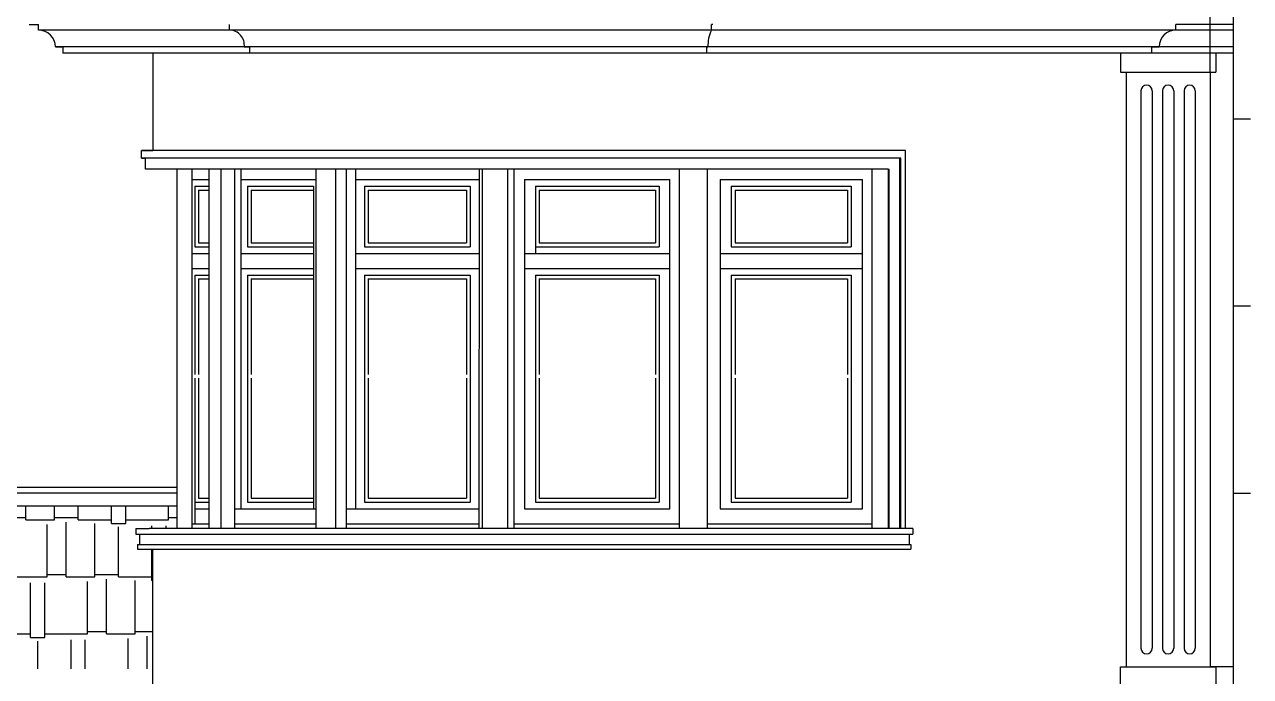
# Model space of a CAD drawing. Extents: x -133165 to 20117, y 15722 to 63536.
# Drawn here: x -86342 to -79792, y 51893 to 55378 of the extents above; entities that cross this region are included whole.
import ezdxf

# ---------------------------------------------------------------- set-up
doc = ezdxf.new("R2010")
doc.units = 0
doc.layers.get('0').update_dxf_attribs({"linetype": 'CONTINUOUS'})
doc.layers.add('DOORS', color=32, linetype='CONTINUOUS')
doc.layers.add('FRIZ', color=173, linetype='CONTINUOUS')

# ---------------------------------------------------------------- blocks, each defined once
blk = doc.blocks.new('*X247')
at = {"linetype": 'CONTINUOUS', "ltscale": 10}
for p, q in [((-87300.6, 52730.4), (-87300.6, 52804.6)), ((-87199, 52730.4), (-87199, 52804.6)), ((-87046.6, 52730.4), (-87046.6, 52804.6)), ((-86919.6, 52730.4), (-86919.6, 52804.6)), ((-86741.8, 52711.3), (-86741.8, 52804.6)), ((-86665.6, 52711.3), (-86665.6, 52804.6)), ((-86437, 52730.4), (-86437, 52804.6)), ((-86335.4, 52730.4), (-86335.4, 52804.6)), ((-86183, 52730.4), (-86183, 52804.6)), ((-86056, 52730.4), (-86056, 52804.6)), ((-85878.2, 52711.3), (-85878.2, 52804.6)), ((-85802, 52711.3), (-85802, 52804.6)), ((-85573.4, 52730.4), (-85573.4, 52804.6)), ((-87300.6, 52743.1), (-87199, 52743.1)), ((-87046.6, 52743.1), (-86919.6, 52743.1)), ((-86437, 52743.1), (-86335.4, 52743.1)), ((-86183, 52743.1), (-86056, 52743.1)), ((-85573.4, 52743.1), (-85527.9, 52743.1)), ((-87567.3, 52425.6), (-87567.3, 52673.7)), ((-87469, 52730.4), (-87300.6, 52730.4)), ((-87389.5, 52406.5), (-87389.5, 52698.7)), ((-87313.3, 52406.5), (-87313.3, 52698.7)), ((-87199, 52730.4), (-87046.6, 52730.4)), ((-87084.7, 52425.6), (-87084.7, 52705)), ((-86983.1, 52425.6), (-86983.1, 52717.7)), ((-86919.6, 52730.4), (-86741.8, 52730.4)), ((-86830.7, 52425.6), (-86830.7, 52711.3)), ((-86741.8, 52711.3), (-86665.6, 52711.3)), ((-86703.7, 52425.6), (-86703.7, 52692.3)), ((-86665.6, 52730.4), (-86437, 52730.4)), ((-86525.9, 52406.5), (-86525.9, 52698.7)), ((-86449.7, 52406.5), (-86449.7, 52698.7)), ((-86335.4, 52730.4), (-86183, 52730.4)), ((-86221.1, 52425.6), (-86221.1, 52705)), ((-86119.5, 52425.6), (-86119.5, 52717.7)), ((-86056, 52730.4), (-85878.2, 52730.4)), ((-85967.1, 52425.6), (-85967.1, 52711.3)), ((-85878.2, 52711.3), (-85802, 52711.3)), ((-85840.1, 52425.6), (-85840.1, 52692.3)), ((-85802, 52730.4), (-85573.4, 52730.4)), ((-85662.3, 52684.6), (-85662.3, 52698.7)), ((-85586.1, 52684.6), (-85586.1, 52698.7)), ((-87694.3, 52425.6), (-87694.3, 52600.4)), ((-85662.3, 52406.5), (-85662.3, 52574.6)), ((-87846.7, 52425.6), (-87846.7, 52512.4)), ((-87997, 52425.6), (-87950.7, 52425.6)), ((-87950.7, 52425.6), (-87948.3, 52425.6)), ((-87948.3, 52425.6), (-87948.3, 52453.7)), ((-87948.3, 52438.3), (-87846.7, 52438.3)), ((-87846.7, 52425.6), (-87694.3, 52425.6)), ((-87694.3, 52438.3), (-87567.3, 52438.3)), ((-87630.8, 52120.8), (-87630.8, 52412.9)), ((-87567.3, 52425.6), (-87389.5, 52425.6)), ((-87478.4, 52120.8), (-87478.4, 52406.5)), ((-87389.5, 52406.5), (-87313.3, 52406.5)), ((-87313.3, 52425.6), (-87084.7, 52425.6)), ((-87084.7, 52438.3), (-86983.1, 52438.3)), ((-86983.1, 52425.6), (-86830.7, 52425.6)), ((-86830.7, 52438.3), (-86703.7, 52438.3)), ((-86767.2, 52120.8), (-86767.2, 52412.9)), ((-86703.7, 52425.6), (-86525.9, 52425.6)), ((-86614.8, 52120.8), (-86614.8, 52406.5)), ((-86525.9, 52406.5), (-86449.7, 52406.5)), ((-86449.7, 52425.6), (-86221.1, 52425.6)), ((-86221.1, 52438.3), (-86119.5, 52438.3)), ((-86119.5, 52425.6), (-85967.1, 52425.6)), ((-85967.1, 52438.3), (-85840.1, 52438.3)), ((-85903.6, 52120.8), (-85903.6, 52412.9)), ((-85840.1, 52425.6), (-85662.3, 52425.6)), ((-85751.2, 52120.8), (-85751.2, 52406.5)), ((-85662.3, 52406.5), (-85657.4, 52406.5)), ((-88037.2, 52101.7), (-88037.2, 52393.8)), ((-87961, 52101.7), (-87961, 52393.8)), ((-87732.4, 52120.8), (-87732.4, 52400.2)), ((-87351.4, 52120.8), (-87351.4, 52387.5)), ((-87173.6, 52101.7), (-87173.6, 52393.8)), ((-87097.4, 52101.7), (-87097.4, 52393.8)), ((-86868.8, 52120.8), (-86868.8, 52400.2)), ((-86487.8, 52120.8), (-86487.8, 52387.5)), ((-86310, 52101.7), (-86310, 52393.8)), ((-86233.8, 52101.7), (-86233.8, 52393.8)), ((-86005.2, 52120.8), (-86005.2, 52400.2)), ((-88215, 52120.8), (-88215, 52299.8)), ((-88342, 52120.8), (-88342, 52226.4)), ((-88502.9, 52133.5), (-88494.4, 52133.5)), ((-88494.4, 52120.8), (-88494.4, 52138.4)), ((-88494.4, 52120.8), (-88342, 52120.8)), ((-88380.1, 51934.6), (-88380.1, 52095.4)), ((-88342, 52133.5), (-88215, 52133.5)), ((-88278.5, 51934.6), (-88278.5, 52108.1)), ((-88215, 52120.8), (-88037.2, 52120.8)), ((-88126.1, 51934.6), (-88126.1, 52101.7)), ((-88037.2, 52101.7), (-87961, 52101.7)), ((-87999.1, 51934.6), (-87999.1, 52082.7)), ((-87961, 52120.8), (-87950.7, 52120.8)), ((-87950.7, 52120.8), (-87732.4, 52120.8)), ((-87821.3, 51934.6), (-87821.3, 52089)), ((-87745.1, 51934.6), (-87745.1, 52089)), ((-87732.4, 52133.5), (-87630.8, 52133.5)), ((-87630.8, 52120.8), (-87478.4, 52120.8)), ((-87516.5, 51934.6), (-87516.5, 52095.4)), ((-87478.4, 52133.5), (-87351.4, 52133.5)), ((-87414.9, 51934.6), (-87414.9, 52108.1)), ((-87351.4, 52120.8), (-87173.6, 52120.8)), ((-87262.5, 51934.6), (-87262.5, 52101.7)), ((-87173.6, 52101.7), (-87097.4, 52101.7)), ((-87135.5, 51934.6), (-87135.5, 52082.7)), ((-87097.4, 52120.8), (-86868.8, 52120.8)), ((-86957.7, 51934.6), (-86957.7, 52089)), ((-86881.5, 51934.6), (-86881.5, 52089)), ((-86868.8, 52133.5), (-86767.2, 52133.5)), ((-86767.2, 52120.8), (-86614.8, 52120.8)), ((-86652.9, 51934.6), (-86652.9, 52095.4)), ((-86614.8, 52133.5), (-86487.8, 52133.5)), ((-86551.3, 51934.6), (-86551.3, 52108.1)), ((-86487.8, 52120.8), (-86310, 52120.8)), ((-86398.9, 51934.6), (-86398.9, 52101.7)), ((-86310, 52101.7), (-86233.8, 52101.7)), ((-86271.9, 51934.6), (-86271.9, 52082.7)), ((-86233.8, 52120.8), (-86005.2, 52120.8)), ((-86094.1, 51934.6), (-86094.1, 52089)), ((-86017.9, 51934.6), (-86017.9, 52089)), ((-86005.2, 52133.5), (-85903.6, 52133.5)), ((-85903.6, 52120.8), (-85751.2, 52120.8)), ((-85789.3, 51934.6), (-85789.3, 52095.4)), ((-85751.2, 52133.5), (-85657.4, 52133.5)), ((-85687.7, 51934.6), (-85687.7, 52108.1)), ((-88684.9, 51934.6), (-88684.9, 52028.5)), ((-88608.7, 51934.6), (-88608.7, 52072.4))]:
    blk.add_line(p, q, dxfattribs=at)

msp = doc.modelspace()

# ---------------------------------------------------------------- linework, layer by layer
at = {"ltscale": 10}
for p, q in [((-80007.1, 55124.2), (-80007.1, 55852.1)), ((-79882.1, 47331.3), (-79882.1, 55456.7)), ((-86317.4, 55378.2), (-86267.4, 55378.2)), ((-86267.4, 55348.2), (-86267.4, 55378.2)), ((-85246.8, 55348.2), (-85246.8, 55378.2)), ((-82665.5, 55378.2), (-82672.6, 55378.2)), ((-82672.6, 55348.2), (-82672.6, 55378.2)), ((-80140.7, 55378.2), (-80190.7, 55378.2)), ((-80190.7, 55348.2), (-80190.7, 55378.2)), ((-79882.1, 55378.2), (-80190.7, 55378.2)), ((-79882.1, 55348.2), (-86267.4, 55348.2)), ((-79882.1, 55348.2), (-80190.7, 55348.2)), ((-86177.4, 55258.2), (-86137.4, 55258.2)), ((-86137.4, 55258.2), (-86177.4, 55258.2)), ((-86137.4, 55258.2), (-86137.4, 55224.2)), ((-86137.4, 55258.2), (-86137.4, 55258.2)), ((-79882.1, 55258.2), (-86137.4, 55258.2)), ((-79882.1, 55224.2), (-86137.4, 55224.2)), ((-85657.4, 55224.2), (-85657.4, 54704.6)), ((-85168.4, 55258.2), (-85140, 55258.2)), ((-85140, 55258.2), (-85168.4, 55258.2)), ((-85140, 55258.2), (-85140, 55224.2)), ((-85140, 55258.2), (-85140, 55258.2)), ((-82691.2, 55258.2), (-82698, 55258.2)), ((-82698, 55258.2), (-82698, 55224.2)), ((-82698, 55258.2), (-82691.2, 55258.2)), ((-82698, 55258.2), (-82698, 55258.2)), ((-80487.1, 55224.2), (-80487.1, 55124.2)), ((-80280.7, 55258.2), (-80320.7, 55258.2)), ((-80320.7, 55258.2), (-80320.7, 55224.2)), ((-80320.7, 55258.2), (-80280.7, 55258.2)), ((-80320.7, 55258.2), (-80320.7, 55258.2)), ((-79882.1, 55258.2), (-80320.7, 55258.2)), ((-79882.1, 55224.2), (-80007.1, 55224.2)), ((-79977.1, 55224.2), (-79977.1, 55124.2)), ((-80487.1, 55124.2), (-79977.1, 55124.2)), ((-80457.1, 55124.2), (-80457.1, 51944.6)), ((-80007.1, 55124.2), (-80007.1, 51944.6)), ((-80377.1, 55024.2), (-80377.1, 52044.6)), ((-80317.1, 55024.2), (-80317.1, 52044.6)), ((-80262.1, 55024.2), (-80262.1, 52044.6)), ((-80202.1, 55024.2), (-80202.1, 52044.6)), ((-80147.1, 55024.2), (-80147.1, 52044.6)), ((-80087.1, 55024.2), (-80087.1, 52044.6)), ((-79792.1, 54871.9), (-79882.1, 54871.9)), ((-85716.9, 54664.6), (-85716.9, 54704.6)), ((-85716.9, 54704.6), (-85657.4, 54704.6)), ((-85716.9, 54664.6), (-85696.9, 54664.6)), ((-85696.9, 54604.6), (-85696.9, 54664.6)), ((-81728.5, 54604.6), (-85696.9, 54604.6)), ((-85527.8, 54604.6), (-85527.9, 52684.6)), ((-85447.8, 54604.6), (-85447.9, 52749.6)), ((-85447.8, 54604.6), (-85447.9, 52684.6)), ((-85357.6, 54604.6), (-85357.8, 52684.6)), ((-85292.9, 54604.6), (-85293.1, 52684.6)), ((-85220.8, 54604.6), (-85220.9, 52684.6)), ((-84786.2, 54604.6), (-84786.3, 52684.6)), ((-84680.1, 54604.6), (-84680.2, 52684.6)), ((-84623.5, 54604.6), (-84623.6, 52684.6)), ((-83897.8, 54604.6), (-83898, 52684.6)), ((-83762.5, 54604.6), (-83762.6, 52684.6)), ((-83728, 54604.6), (-83728.1, 52684.6)), ((-82844.6, 54604.6), (-82844.7, 52684.6)), ((-82694.6, 54604.6), (-82694.7, 52684.6)), ((-81815.7, 54604.6), (-81815.8, 52684.6)), ((-81728.6, 54604.6), (-81728.7, 52684.6)), ((-81728.5, 54604.6), (-81722.7, 54604.6)), ((-84798.9, 54513.6), (-84799, 52789.6)), ((-79792.1, 53871.9), (-79882.1, 53871.9)), ((-87410.9, 52904.6), (-85527.9, 52904.6)), ((-87410.9, 52874.6), (-85527.9, 52874.6)), ((-79792.1, 52871.9), (-79882.1, 52871.9)), ((-87380.9, 52804.6), (-85527.9, 52804.6)), ((-85131.6, 52789.6), (-85131.6, 52789.6)), ((-85748.3, 52684.6), (-85677, 52684.6)), ((-85748.3, 52684.6), (-85748.3, 52654.6)), ((-81596, 52684.6), (-85677, 52684.6)), ((-85748.3, 52654.6), (-85728.3, 52654.6)), ((-85738.3, 52599.6), (-85738.3, 52574.6)), ((-85738.3, 52599.6), (-85728.3, 52599.6)), ((-85728.3, 52654.6), (-85728.3, 52599.6)), ((-85738.3, 52574.6), (-85657.4, 52574.6)), ((-85657.4, 51844.6), (-85657.4, 52574.6)), ((-79882.1, 51944.3), (-80007.1, 51944.3))]:
    msp.add_line(p, q, dxfattribs=at)
msp.add_lwpolyline([(-80487.1, 51944.6), (-79977.1, 51944.6), (-79977.1, 51844.6), (-80487.1, 51844.6)], close=True, dxfattribs=at)
for centre, radius, start, end in [((-86267.4, 55258.2), 90, 0, 90), ((-85248.6, 55267.5), 80.8, 353.41497, 88.72532), ((-82494.3, 55264.3), 197, 154.80951, 181.78697), ((-80190.7, 55258.2), 90, 90, 180), ((-80347.1, 55024.2), 30, 0, 180), ((-80232.1, 55024.2), 30, 0, 180), ((-80117.1, 55024.2), 30, 0, 180), ((-80347.1, 52044.6), 30, 180, 0), ((-80232.1, 52044.6), 30, 180, 0), ((-80117.1, 52044.6), 30, 180, 0)]:
    msp.add_arc(centre, radius, start, end, dxfattribs=at)
at = {"layer": 'DOORS', "ltscale": 100}
for p, q in [((-85186.1, 54604.6), (-85186.1, 54154.6)), ((-84574.5, 54604.6), (-84574.7, 52789.6)), ((-83912.4, 52684.6), (-83912.3, 54604.6)), ((-85447.8, 54549.6), (-85357.6, 54549.6)), ((-85432.2, 54513.6), (-85432.3, 54190.6)), ((-85432.2, 54513.6), (-85357.6, 54513.6)), ((-85186.1, 54549.6), (-84786.2, 54549.6)), ((-85151.5, 54513.6), (-85151.5, 54190.6)), ((-85151.5, 54513.6), (-84798.9, 54513.6)), ((-84574.5, 54549.6), (-83912.3, 54549.6)), ((-84525.6, 54513.6), (-84525.6, 54190.6)), ((-84525.6, 54513.6), (-83961.3, 54513.6)), ((-83961.3, 54513.6), (-83961.3, 54190.6)), ((-83670.3, 54549.6), (-83670.4, 52789.6)), ((-83670.3, 54549.6), (-82893.8, 54549.6)), ((-83612.6, 54513.6), (-83612.6, 54154.6)), ((-83612.6, 54513.6), (-82951.5, 54513.6)), ((-82951.5, 54513.6), (-82951.5, 54190.6)), ((-82893.8, 54154.6), (-82893.8, 54549.6)), ((-82626.1, 54549.6), (-82626.2, 52789.6)), ((-82626.1, 54549.6), (-81865.7, 54549.6)), ((-82566.2, 54513.6), (-82566.2, 54190.6)), ((-82566.2, 54513.6), (-81925.7, 54513.6)), ((-81925.7, 54513.6), (-81925.7, 54190.6)), ((-81865.8, 52789.6), (-81865.7, 54549.6)), ((-85412.2, 54493.6), (-85412.3, 54210.6)), ((-85412.2, 54493.6), (-85357.6, 54493.6)), ((-85131.5, 54493.6), (-85131.5, 54210.6)), ((-85131.5, 54493.6), (-84798.9, 54493.6)), ((-84505.6, 54493.6), (-84505.6, 54210.6)), ((-84505.6, 54493.6), (-83981.3, 54493.6)), ((-83981.3, 54493.6), (-83981.3, 54210.6)), ((-83592.6, 54493.6), (-83592.6, 54210.6)), ((-83592.6, 54493.6), (-82971.5, 54493.6)), ((-82971.5, 54493.6), (-82971.5, 54210.6)), ((-82546.2, 54493.6), (-82546.2, 54210.6)), ((-82546.2, 54493.6), (-81945.7, 54493.6)), ((-81945.7, 54493.6), (-81945.7, 54210.6)), ((-85432.3, 54190.6), (-85357.7, 54190.6)), ((-85412.3, 54210.6), (-85357.7, 54210.6)), ((-85151.5, 54190.6), (-84798.9, 54190.6)), ((-85131.5, 54210.6), (-84798.9, 54210.6)), ((-84525.6, 54190.6), (-83961.3, 54190.6)), ((-84505.6, 54210.6), (-83981.3, 54210.6)), ((-83612.6, 54190.6), (-82951.5, 54190.6)), ((-83592.6, 54210.6), (-82971.5, 54210.6)), ((-82566.2, 54190.6), (-81925.7, 54190.6)), ((-82546.2, 54210.6), (-81945.7, 54210.6)), ((-85447.8, 54154.6), (-85357.7, 54154.6)), ((-85186.1, 54154.6), (-85186.2, 52789.6)), ((-85186.1, 54154.6), (-84798.9, 54154.6)), ((-84574.6, 54154.6), (-83912.3, 54154.6)), ((-83670.3, 54154.6), (-82893.8, 54154.6)), ((-82893.9, 52789.6), (-82893.8, 54154.6)), ((-82626.1, 54154.6), (-81865.7, 54154.6)), ((-85447.8, 54074.6), (-85357.7, 54074.6)), ((-85186.1, 54074.6), (-84798.9, 54074.6)), ((-84574.6, 54074.6), (-83981.3, 54074.6)), ((-83981.3, 54074.6), (-83912.4, 54074.6)), ((-83670.3, 54074.6), (-82893.8, 54074.6)), ((-82626.1, 54074.6), (-81865.7, 54074.6)), ((-85432.3, 54038.6), (-85432.3, 53507.1)), ((-85432.3, 54038.6), (-85357.7, 54038.6)), ((-85412.3, 54018.6), (-85412.3, 53507.1)), ((-85412.3, 54018.6), (-85357.7, 54018.6)), ((-85151.5, 54038.6), (-85151.6, 52825.6)), ((-85151.5, 54038.6), (-84798.9, 54038.6)), ((-85131.5, 54018.6), (-85131.5, 53507.1)), ((-85131.5, 54018.6), (-84798.9, 54018.6)), ((-84525.6, 54038.6), (-84525.7, 52825.6)), ((-84525.6, 54038.6), (-83961.3, 54038.6)), ((-84505.6, 54018.6), (-84505.6, 53507.1)), ((-84505.6, 54018.6), (-83981.3, 54018.6)), ((-83981.3, 54018.6), (-83981.4, 53507.1)), ((-83961.3, 54038.6), (-83961.4, 52825.6)), ((-83612.6, 54038.6), (-83612.7, 52825.6)), ((-83612.6, 54038.6), (-82951.5, 54038.6)), ((-83592.6, 54018.6), (-83592.6, 53507.1)), ((-83592.6, 54018.6), (-82971.5, 54018.6)), ((-82971.5, 54018.6), (-82971.6, 53507.1)), ((-82951.5, 54038.6), (-82951.6, 52825.6)), ((-82566.2, 54038.6), (-82566.3, 52825.6)), ((-82566.2, 54038.6), (-81925.7, 54038.6)), ((-82546.2, 54018.6), (-82546.3, 53507.1)), ((-82546.2, 54018.6), (-81945.7, 54018.6)), ((-81945.7, 54018.6), (-81945.8, 53507.1)), ((-81925.7, 54038.6), (-81925.8, 52825.6)), ((-85432.3, 53487.1), (-85432.4, 52709.6)), ((-85412.3, 53487.1), (-85412.4, 52845.6)), ((-85131.5, 53487.1), (-85131.6, 52845.6)), ((-84505.6, 53487.1), (-84505.7, 52845.6)), ((-83981.4, 53487.1), (-83981.4, 52845.6)), ((-83592.6, 53487.1), (-83592.7, 52845.6)), ((-82971.6, 53487.1), (-82971.6, 52845.6)), ((-82546.3, 53487.1), (-82546.3, 52845.6)), ((-81945.8, 53487.1), (-81945.8, 52845.6)), ((-85432.4, 52825.6), (-85357.7, 52825.6)), ((-85412.4, 52845.6), (-85357.7, 52845.6)), ((-85151.6, 52825.6), (-84799, 52825.6)), ((-85131.6, 52845.6), (-84799, 52845.6)), ((-84525.7, 52825.6), (-83961.4, 52825.6)), ((-84505.7, 52845.6), (-83981.4, 52845.6)), ((-83612.7, 52825.6), (-82951.6, 52825.6)), ((-83592.7, 52845.6), (-82971.6, 52845.6)), ((-82566.3, 52825.6), (-81925.8, 52825.6)), ((-82546.3, 52845.6), (-81945.8, 52845.6)), ((-85432.4, 52789.6), (-85357.7, 52789.6)), ((-85220.9, 52789.6), (-84786.3, 52789.6)), ((-84623.6, 52789.6), (-83912.4, 52789.6)), ((-83670.4, 52789.6), (-82893.9, 52789.6)), ((-82626.2, 52789.6), (-81865.8, 52789.6)), ((-85447.8, 52709.6), (-85357.8, 52709.6)), ((-85220.9, 52709.6), (-84786.3, 52709.6)), ((-84623.6, 52709.6), (-83912.4, 52709.6)), ((-83728.1, 52709.6), (-82844.7, 52709.6)), ((-82694.7, 52709.6), (-81815.8, 52709.6))]:
    msp.add_line(p, q, dxfattribs=at)
at = {"layer": 'FRIZ', "ltscale": 50}
for p, q in [((-81635.9, 54704.6), (-85716.9, 54704.6)), ((-81635.9, 52684.6), (-81636, 54704.6)), ((-81660.4, 54664.6), (-85716.9, 54664.6)), ((-81666.4, 52684.6), (-81666.3, 54664.6)), ((-81660.5, 52684.6), (-81660.4, 54664.6)), ((-81722.8, 52684.6), (-81722.7, 54604.6)), ((-81596, 52684.6), (-81596, 52654.6)), ((-85748.3, 52654.6), (-81596, 52654.6)), ((-85738.3, 52599.6), (-81606, 52599.6)), ((-81616, 52654.6), (-81616, 52599.6)), ((-81606, 52599.6), (-81606, 52574.6)), ((-85738.3, 52574.6), (-81606, 52574.6))]:
    msp.add_line(p, q, dxfattribs=at)

# ---------------------------------------------------------------- block references
at = {"ltscale": 10}
msp.add_blockref('*X247', (0, 0), dxfattribs=at)

doc.saveas('drawing.dxf')
